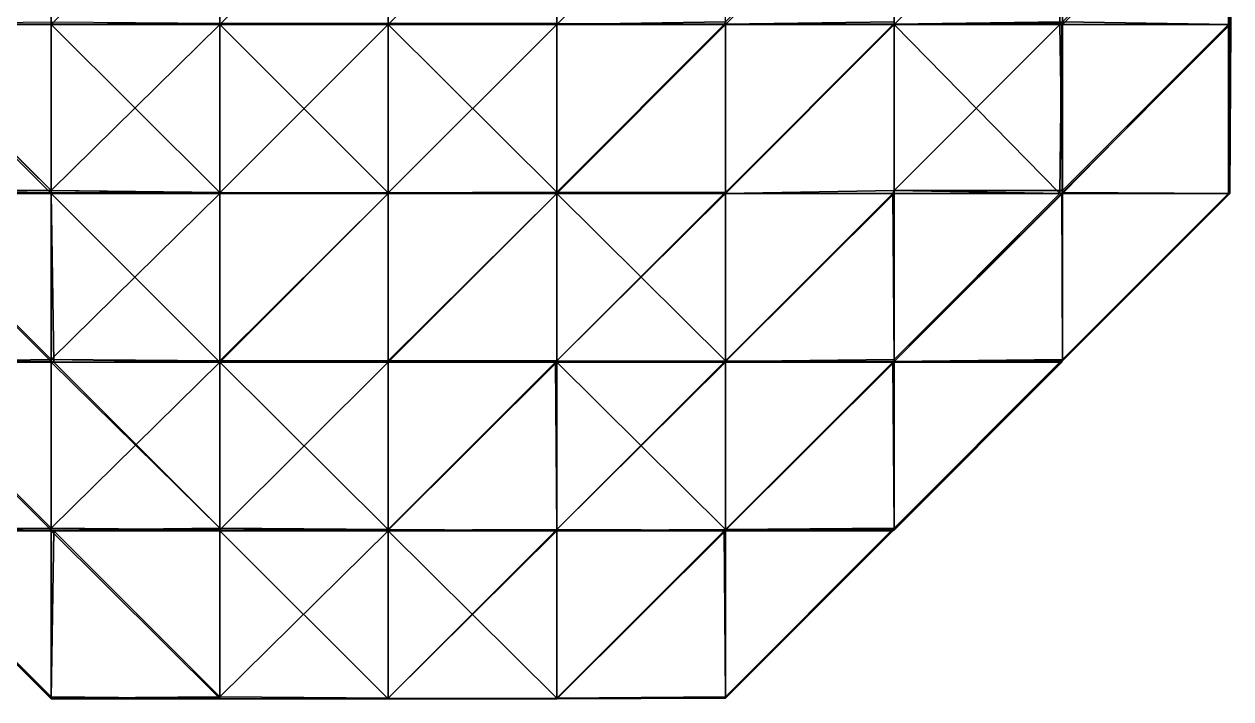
# Model space of a CAD drawing. Header units: metres. Extents: x 34 to 66, y 28 to 66.
# Drawn here: x 45.68 to 60, y 28.01 to 36.01 of the extents above; entities that cross this region are included whole.
import ezdxf

# ---------------------------------------------------------------- set-up
doc = ezdxf.new("R2010")
doc.units = ezdxf.units.M

msp = doc.modelspace()

# ---------------------------------------------------------------- linework, layer by layer
at = {"layer": 'vol.nrrd', "color": 0, "linetype": 'CONTINUOUS'}
for points in [[(44.010525, 38, 30), (44.032257, 36, 30), (46, 38, 28.010527)], [(46, 38, 28.010527), (44.032257, 36, 30), (46, 36, 28.032259)], [(48, 36, 28.010527), (48, 38, 28.007874), (46, 36, 28.032259)], [(48, 38, 28.007874), (46, 38, 28.010527), (46, 36, 28.032259)], [(50, 36, 28.007874), (50, 38, 28.007874), (48, 36, 28.010527)], [(50, 38, 28.007874), (48, 38, 28.007874), (48, 36, 28.010527)], [(52, 36, 28.015873), (52, 38, 28.007874), (50, 36, 28.007874)], [(52, 38, 28.007874), (50, 38, 28.007874), (50, 36, 28.007874)], [(54, 36.032257, 30), (54, 38, 28.032259), (52, 36, 28.015873)], [(54, 38, 28.032259), (52, 38, 28.007874), (52, 36, 28.015873)], [(55.967743, 38, 30), (54, 36.032257, 30), (54, 36, 30.004484)], [(55.967743, 38, 30), (54, 36, 30.004484), (56, 38, 30.010527)], [(56, 38, 30.010527), (54, 36, 30.004484), (56, 36, 30.032259)], [(57.989475, 38, 32), (56, 36, 30.032259), (57.967743, 36, 32)], [(56, 38, 30.010527), (56, 36, 30.032259), (57.989475, 38, 32)], [(57.967743, 36, 32), (58, 36, 32.032257), (57.989475, 38, 32)], [(58, 36, 32.032257), (58, 38, 32.015873), (57.989475, 38, 32)], [(59.984127, 38, 34), (58, 36, 32.032257), (59.967743, 36, 34)], [(58, 38, 32.015873), (58, 36, 32.032257), (59.984127, 38, 34)], [(58, 36.032257, 46), (59.967743, 38, 46), (59.989475, 36, 44)], [(59.967743, 36, 34), (59.99371, 36, 36), (59.984127, 38, 34)], [(59.967743, 38, 46), (59.99371, 38, 44), (59.989475, 36, 44)], [(59.99371, 36, 36), (59.995514, 38, 36), (59.984127, 38, 34)], [(59.994766, 36, 42), (59.989475, 36, 44), (59.99608, 38, 42)], [(59.989475, 36, 44), (59.99371, 38, 44), (59.99608, 38, 42)], [(59.99371, 36, 36), (59.995514, 36, 38), (59.995514, 38, 36)], [(59.99608, 36, 40), (59.994766, 36, 42), (59.99608, 38, 40)], [(59.994766, 36, 42), (59.99608, 38, 42), (59.99608, 38, 40)], [(59.995514, 36, 38), (59.99608, 38, 38), (59.995514, 38, 36)], [(59.995514, 36, 38), (59.99608, 36, 40), (59.99608, 38, 38)], [(59.99608, 36, 40), (59.99608, 38, 40), (59.99608, 38, 38)], [(46, 36.032257, 58), (46, 36.005234, 56), (44, 36.010525, 56)], [(46, 36.005234, 56), (44, 36.004486, 54), (44, 36.010525, 56)], [(46, 36, 55.967743), (44, 36.004486, 54), (46, 36.005234, 56)], [(46, 36, 55.967743), (44.032257, 36, 54), (44, 36.004486, 54)], [(46, 34.032257, 30), (44.032257, 36, 30), (44, 36, 30.007874)], [(46, 34.032257, 30), (44, 36, 30.007874), (46, 34, 30.007874)], [(46, 34, 30.007874), (44, 36, 30.007874), (44, 34, 30.032259)], [(44.032257, 36, 54), (46, 34.032257, 54), (44, 34.032257, 52)], [(46, 36, 28.032259), (44.032257, 36, 30), (46, 34.032257, 30)], [(46, 34.032257, 54), (44.032257, 36, 54), (46, 36, 55.967743)], [(46, 36.005234, 56), (46, 36.032257, 58), (48, 36.015873, 58)], [(48, 36.00392, 56), (46, 36.005234, 56), (48, 36.015873, 58)], [(48, 36, 55.992126), (46, 36, 55.967743), (46, 36.005234, 56)], [(48, 36.00392, 56), (48, 36, 55.992126), (46, 36.005234, 56)], [(46, 36, 28.032259), (48, 34.010525, 30), (48, 36, 28.010527)], [(46, 34.032257, 30), (48, 34.010525, 30), (46, 36, 28.032259)], [(46, 34.032257, 54), (48, 36, 55.992126), (48, 34.007874, 54)], [(46, 36, 55.967743), (48, 36, 55.992126), (46, 34.032257, 54)], [(50, 36.00392, 56), (48, 36.00392, 56), (50, 36.015873, 58)], [(48, 36.00392, 56), (48, 36.015873, 58), (50, 36.015873, 58)], [(50, 36, 55.992126), (48, 36, 55.992126), (48, 36.00392, 56)], [(50, 36.00392, 56), (50, 36, 55.992126), (48, 36.00392, 56)], [(48, 36, 28.010527), (50, 34.007874, 30), (50, 36, 28.007874)], [(48, 34.010525, 30), (50, 34.007874, 30), (48, 36, 28.010527)], [(48, 34.007874, 54), (50, 36, 55.992126), (50, 34.007874, 54)], [(48, 36, 55.992126), (50, 36, 55.992126), (48, 34.007874, 54)], [(52, 36.004486, 56), (50, 36.00392, 56), (52, 36.015873, 58)], [(50, 36.00392, 56), (50, 36.015873, 58), (52, 36.015873, 58)], [(52, 36.004486, 56), (52, 36, 55.989475), (50, 36.00392, 56)], [(52, 36, 55.989475), (50, 36, 55.992126), (50, 36.00392, 56)], [(50, 36, 28.007874), (52, 34.015873, 30), (52, 36, 28.015873)], [(50, 34.007874, 30), (52, 34.015873, 30), (50, 36, 28.007874)], [(50, 34.007874, 54), (52, 36, 55.989475), (52, 34.010525, 54)], [(50, 36, 55.992126), (52, 36, 55.989475), (50, 34.007874, 54)], [(54, 36.032257, 30), (52, 36, 28.015873), (53.984127, 36, 30)], [(54, 36.00629, 56), (52, 36.004486, 56), (52, 36.015873, 58)], [(54, 36.00392, 54), (52, 36.004486, 56), (54, 36.00629, 56)], [(53.989475, 36, 54), (52, 36, 55.989475), (52, 36.004486, 56)], [(53.989475, 36, 54), (52, 36.004486, 56), (54, 36.00392, 54)], [(52, 34.015873, 30), (53.984127, 36, 30), (52, 36, 28.015873)], [(53.984127, 36, 30), (52, 34.015873, 30), (52, 34, 30.005236)], [(53.984127, 36, 30), (52, 34, 30.005236), (54, 36, 30.004484)], [(54, 36, 30.004484), (52, 34, 30.005236), (54, 34, 30.015873)], [(54, 36, 53.989475), (52, 34.010525, 54), (53.989475, 36, 54)], [(54, 36, 53.989475), (54, 34.010525, 52), (52, 34.010525, 54)], [(52, 34.010525, 54), (52, 36, 55.989475), (53.989475, 36, 54)], [(53.984127, 36, 30), (54, 36, 30.004484), (54, 36.032257, 30)], [(54, 36, 53.989475), (53.989475, 36, 54), (54, 36.00392, 54)], [(56, 36.00629, 54), (54, 36.00392, 54), (56, 36.032257, 56)], [(54, 36.00392, 54), (54, 36.00629, 56), (56, 36.032257, 56)], [(56, 36.004486, 52), (54, 36.00392, 54), (56, 36.00629, 54)], [(55.989475, 36, 52), (54, 36.00392, 54), (56, 36.004486, 52)], [(55.989475, 36, 52), (54, 36, 53.989475), (54, 36.00392, 54)], [(56, 34.032257, 32), (56, 36, 30.032259), (54, 34, 30.015873)], [(56, 36, 30.032259), (54, 36, 30.004484), (54, 34, 30.015873)], [(54, 34.00629, 48), (55.99371, 36, 48), (56, 36, 47.992126)], [(54, 34.00629, 48), (56, 36, 47.992126), (54, 34, 47.994766)], [(54, 34, 47.994766), (56, 36, 47.992126), (56, 34, 47.967743)], [(54, 34.007874, 50), (55.99371, 36, 48), (54, 34.00629, 48)], [(55.992126, 36, 50), (55.99371, 36, 48), (54, 34.007874, 50)], [(54, 34.010525, 52), (55.992126, 36, 50), (54, 34.007874, 50)], [(55.989475, 36, 52), (55.992126, 36, 50), (54, 34.010525, 52)], [(54, 34.010525, 52), (54, 36, 53.989475), (55.989475, 36, 52)], [(55.992126, 36, 50), (55.989475, 36, 52), (56, 36.004486, 52)], [(56, 36.00392, 50), (55.992126, 36, 50), (56, 36.004486, 52)], [(55.99371, 36, 48), (55.992126, 36, 50), (56, 36.00392, 50)], [(56, 36, 47.992126), (55.99371, 36, 48), (56, 36.00392, 48)], [(56, 36.00392, 48), (55.99371, 36, 48), (56, 36.00392, 50)], [(57.992126, 36, 46), (56, 36.00392, 48), (58, 36.032257, 46)], [(58, 36.032257, 46), (56, 36.00392, 48), (58, 36.015873, 48)], [(58, 36.015873, 48), (56, 36.00392, 48), (58, 36.015873, 50)], [(56, 36.00392, 48), (56, 36.00392, 50), (58, 36.015873, 50)], [(58, 36.015873, 50), (56, 36.00392, 50), (58, 36.015873, 52)], [(56, 36.00392, 50), (56, 36.004486, 52), (58, 36.015873, 52)], [(58, 36.015873, 52), (56, 36.004486, 52), (56, 36.00629, 54)], [(57.992126, 36, 46), (56, 36, 47.992126), (56, 36.00392, 48)], [(56, 34.032257, 32), (57.967743, 36, 32), (56, 36, 30.032259)], [(56, 34.032257, 32), (58, 34.032257, 34), (57.967743, 36, 32)], [(57.967743, 34, 46), (56, 36, 47.992126), (57.992126, 36, 46)], [(56, 34, 47.967743), (56, 36, 47.992126), (57.967743, 34, 46)], [(57.967743, 36, 32), (58, 34.032257, 34), (58, 36, 32.032257)], [(57.992126, 36, 46), (57.994766, 34, 44), (57.967743, 34, 46)], [(58, 36, 45.989475), (57.992126, 36, 46), (58, 36.032257, 46)], [(58, 36, 45.989475), (57.994766, 34, 44), (57.992126, 36, 46)], [(58, 36, 45.989475), (58, 34.010525, 44), (57.994766, 34, 44)], [(58, 36.032257, 46), (59.989475, 36, 44), (58, 36, 45.989475)], [(58, 34.032257, 34), (59.967743, 36, 34), (58, 36, 32.032257)], [(58, 34, 34.032257), (59.967743, 36, 34), (58, 34.032257, 34)], [(58, 34, 34.032257), (59.967743, 34, 36), (59.967743, 36, 34)], [(58, 34.010525, 44), (59.989475, 36, 44), (59.984127, 34, 42)], [(58, 34.010525, 44), (58, 36, 45.989475), (59.989475, 36, 44)], [(59.967743, 34, 36), (59.99371, 36, 36), (59.967743, 36, 34)], [(59.967743, 34, 36), (59.984127, 34, 38), (59.99371, 36, 36)], [(59.984127, 34, 38), (59.995514, 36, 38), (59.99371, 36, 36)], [(59.984127, 34, 38), (59.984127, 34, 40), (59.995514, 36, 38)], [(59.984127, 34, 40), (59.99608, 36, 40), (59.995514, 36, 38)], [(59.984127, 34, 40), (59.984127, 34, 42), (59.99608, 36, 40)], [(59.984127, 34, 42), (59.994766, 36, 42), (59.99608, 36, 40)], [(59.989475, 36, 44), (59.994766, 36, 42), (59.984127, 34, 42)], [(44, 34.015873, 50), (44, 34.032257, 52), (46, 34.007874, 52)], [(46, 34.032257, 54), (46, 34.007874, 52), (44, 34.032257, 52)], [(46, 34, 49.967743), (44.032257, 34, 48), (44, 34.015873, 48)], [(46, 34, 49.967743), (44, 34.015873, 48), (46, 34.007874, 50)], [(46, 34.007874, 50), (44, 34.015873, 48), (44, 34.015873, 50)], [(46, 34.007874, 50), (44, 34.015873, 50), (46, 34.007874, 52)], [(44, 34, 30.032259), (46, 32.007874, 32), (46, 34, 30.007874)], [(44, 32.032257, 32), (46, 32.007874, 32), (44, 34, 30.032259)], [(44.032257, 32, 46), (44.032257, 34, 48), (46, 32.032257, 48)], [(46, 32.032257, 48), (44.032257, 34, 48), (46, 34, 49.967743)], [(48, 34.010525, 30), (46, 34.032257, 30), (46, 34, 30.007874)], [(46, 34.007874, 52), (46, 34.032257, 54), (48, 34.007874, 54)], [(48, 34, 30.005236), (48, 34.010525, 30), (46, 34, 30.007874)], [(48, 34, 49.984127), (46, 34, 49.967743), (46, 34.007874, 50)], [(48, 34.005234, 50), (48, 34, 49.984127), (46, 34.007874, 50)], [(48, 34.005234, 50), (46, 34.007874, 50), (48, 34.007874, 52)], [(46, 34.007874, 50), (46, 34.007874, 52), (48, 34.007874, 52)], [(48, 34.007874, 52), (46, 34.007874, 52), (48, 34.007874, 54)], [(46.032257, 32, 32), (46, 34, 30.007874), (46, 32.007874, 32)], [(46.032257, 32, 32), (48, 32, 30.032259), (46, 34, 30.007874)], [(48, 32, 30.032259), (48, 34, 30.005236), (46, 34, 30.007874)], [(46, 32.032257, 48), (48, 34, 49.984127), (48, 32.015873, 48)], [(46, 34, 49.967743), (48, 34, 49.984127), (46, 32.032257, 48)], [(50, 34.007874, 30), (48, 34.010525, 30), (48, 34, 30.005236)], [(50, 34, 30.005236), (50, 34.007874, 30), (48, 34, 30.005236)], [(50, 34.00392, 50), (48, 34.005234, 50), (50, 34.007874, 52)], [(48, 34.005234, 50), (48, 34.007874, 52), (50, 34.007874, 52)], [(50, 34.007874, 52), (48, 34.007874, 52), (50, 34.007874, 54)], [(48, 34.007874, 52), (48, 34.007874, 54), (50, 34.007874, 54)], [(50, 34, 49.984127), (48, 34, 49.984127), (48, 34.005234, 50)], [(50, 34.00392, 50), (50, 34, 49.984127), (48, 34.005234, 50)], [(50, 32, 30.015873), (50, 34, 30.005236), (48, 32, 30.032259)], [(50, 34, 30.005236), (48, 34, 30.005236), (48, 32, 30.032259)], [(48, 32.015873, 48), (50, 34, 49.984127), (50, 32.015873, 48)], [(48, 34, 49.984127), (50, 34, 49.984127), (48, 32.015873, 48)], [(52, 34.015873, 30), (50, 34.007874, 30), (50, 34, 30.005236)], [(52, 34, 30.005236), (52, 34.015873, 30), (50, 34, 30.005236)], [(52, 34.007874, 52), (50, 34.007874, 52), (52, 34.010525, 54)], [(50, 34.007874, 52), (50, 34.007874, 54), (52, 34.010525, 54)], [(52, 34.007874, 50), (52, 34, 49.984127), (50, 34.00392, 50)], [(52, 34.007874, 50), (50, 34.00392, 50), (52, 34.007874, 52)], [(50, 34.00392, 50), (50, 34.007874, 52), (52, 34.007874, 52)], [(52, 34, 49.984127), (50, 34, 49.984127), (50, 34.00392, 50)], [(52, 32.005234, 32), (52, 34, 30.005236), (50, 32, 30.015873)], [(52, 34, 30.005236), (50, 34, 30.005236), (50, 32, 30.015873)], [(50, 32.015873, 48), (52, 34, 49.984127), (52, 32.015873, 48)], [(50, 34, 49.984127), (52, 34, 49.984127), (50, 32.015873, 48)], [(54, 34.007874, 50), (52, 34.007874, 50), (54, 34.010525, 52)], [(52, 34.007874, 50), (52, 34.007874, 52), (54, 34.010525, 52)], [(54, 34.010525, 52), (52, 34.007874, 52), (52, 34.010525, 54)], [(53.984127, 34, 48), (52, 34, 49.984127), (52, 34.007874, 50)], [(53.984127, 34, 48), (52, 34.007874, 50), (54, 34.00629, 48)], [(54, 34.00629, 48), (52, 34.007874, 50), (54, 34.007874, 50)], [(52, 34, 30.005236), (54, 32.015873, 32), (54, 34, 30.015873)], [(52, 32.005234, 32), (54, 32.015873, 32), (52, 34, 30.005236)], [(54, 34, 47.994766), (52, 32.015873, 48), (53.984127, 34, 48)], [(54, 32.005234, 46), (52, 32.015873, 48), (54, 34, 47.994766)], [(52, 32.015873, 48), (52, 34, 49.984127), (53.984127, 34, 48)], [(54, 34, 47.994766), (53.984127, 34, 48), (54, 34.00629, 48)], [(56, 34.032257, 32), (54, 34, 30.015873), (55.984127, 34, 32)], [(54, 32.015873, 32), (55.984127, 34, 32), (54, 34, 30.015873)], [(54, 32.015873, 32), (56, 32.007874, 34), (55.984127, 34, 32)], [(54, 32.005234, 46), (56, 34, 47.967743), (56, 32.032257, 46)], [(54, 34, 47.994766), (56, 34, 47.967743), (54, 32.005234, 46)], [(55.984127, 34, 32), (56, 34, 32.007874), (56, 34.032257, 32)], [(55.984127, 34, 32), (56, 32.007874, 34), (56, 34, 32.007874)], [(56, 34.032257, 32), (57.992126, 34, 34), (58, 34.032257, 34)], [(56, 34.032257, 32), (56, 34, 32.007874), (57.992126, 34, 34)], [(56, 32.007874, 34), (57.992126, 34, 34), (56, 34, 32.007874)], [(56, 32.007874, 34), (58, 32.032257, 36), (57.992126, 34, 34)], [(58, 34, 43.984127), (56, 32.005234, 44), (57.994766, 34, 44)], [(58, 32.015873, 42), (56, 32.005234, 44), (58, 34, 43.984127)], [(56, 32.032257, 46), (57.994766, 34, 44), (56, 32.005234, 44)], [(57.967743, 34, 46), (57.994766, 34, 44), (56, 32.032257, 46)], [(56, 32.032257, 46), (56, 34, 47.967743), (57.967743, 34, 46)], [(57.992126, 34, 34), (58, 34, 34.032257), (58, 34.032257, 34)], [(57.992126, 34, 34), (58, 32.032257, 36), (58, 34, 34.032257)], [(58, 34, 43.984127), (57.994766, 34, 44), (58, 34.010525, 44)], [(58, 34.010525, 44), (59.984127, 34, 42), (58, 34, 43.984127)], [(58, 32.032257, 36), (59.967743, 34, 36), (58, 34, 34.032257)], [(58, 32.015873, 38), (59.967743, 34, 36), (58, 32.032257, 36)], [(59.984127, 34, 38), (59.967743, 34, 36), (58, 32.015873, 38)], [(58, 32.015873, 40), (59.984127, 34, 38), (58, 32.015873, 38)], [(59.984127, 34, 40), (59.984127, 34, 38), (58, 32.015873, 40)], [(58, 32.015873, 42), (59.984127, 34, 40), (58, 32.015873, 40)], [(59.984127, 34, 42), (59.984127, 34, 40), (58, 32.015873, 42)], [(58, 32.015873, 42), (58, 34, 43.984127), (59.984127, 34, 42)], [(46, 32.007874, 32), (44, 32.032257, 32), (44, 32, 32.032257)], [(46, 32, 32.007874), (46, 32.007874, 32), (44, 32, 32.032257)], [(44, 32, 32.032257), (46, 30.007874, 34), (46, 32, 32.007874)], [(44, 30.032259, 34), (46, 30.007874, 34), (44, 32, 32.032257)], [(44.032257, 32, 46), (46, 30.032259, 46), (44, 30.015873, 44)], [(44.032257, 32, 46), (46, 32.032257, 48), (46, 32, 47.967743)], [(46, 30.032259, 46), (44.032257, 32, 46), (46, 32, 47.967743)], [(48, 32, 47.989475), (46, 32, 47.967743), (46, 32.032257, 48)], [(48, 32.015873, 48), (48, 32, 47.989475), (46, 32.032257, 48)], [(46.032257, 32, 32), (46, 32.007874, 32), (46, 32, 32.007874)], [(46, 32, 32.007874), (48, 30.032259, 32), (46.032257, 32, 32)], [(46, 32, 32.007874), (46, 30.007874, 34), (48, 30.032259, 32)], [(46, 30.032259, 46), (48, 32, 47.989475), (48, 30.010527, 46)], [(46, 32, 47.967743), (48, 32, 47.989475), (46, 30.032259, 46)], [(48, 32, 30.032259), (46.032257, 32, 32), (48, 30.032259, 32)], [(50, 32, 47.992126), (48, 32, 47.989475), (48, 32.015873, 48)], [(50, 32.015873, 48), (50, 32, 47.992126), (48, 32.015873, 48)], [(48, 32, 30.032259), (50, 30.015873, 32), (50, 32, 30.015873)], [(48, 30.032259, 32), (50, 30.015873, 32), (48, 32, 30.032259)], [(48, 30.010527, 46), (50, 32, 47.992126), (50, 30.007874, 46)], [(48, 32, 47.989475), (50, 32, 47.992126), (48, 30.010527, 46)], [(52, 32, 47.984127), (50, 32, 47.992126), (50, 32.015873, 48)], [(52, 32.015873, 48), (52, 32, 47.984127), (50, 32.015873, 48)], [(52, 32.005234, 32), (50, 32, 30.015873), (51.984127, 32, 32)], [(50, 30.015873, 32), (51.984127, 32, 32), (50, 32, 30.015873)], [(51.984127, 32, 32), (50, 30.015873, 32), (52, 30.005236, 34)], [(50, 30.007874, 46), (52, 32, 47.984127), (52, 30.015873, 46)], [(50, 32, 47.992126), (52, 32, 47.984127), (50, 30.007874, 46)], [(51.984127, 32, 32), (52, 32, 32.005234), (52, 32.005234, 32)], [(51.984127, 32, 32), (52, 30.005236, 34), (52, 32, 32.005234)], [(54, 32.015873, 32), (52, 32.005234, 32), (52, 32, 32.005234)], [(54, 32, 32.015873), (54, 32.015873, 32), (52, 32, 32.005234)], [(54, 32.005234, 46), (52, 32, 47.984127), (52, 32.015873, 48)], [(54, 32.005234, 46), (53.984127, 32, 46), (52, 32, 47.984127)], [(52, 32, 32.005234), (54, 30.015873, 34), (54, 32, 32.015873)], [(52, 30.005236, 34), (54, 30.015873, 34), (52, 32, 32.005234)], [(54, 32, 45.99371), (52, 30.015873, 46), (53.984127, 32, 46)], [(54, 32, 45.99371), (54, 30.006289, 44), (52, 30.015873, 46)], [(52, 30.015873, 46), (52, 32, 47.984127), (53.984127, 32, 46)], [(54, 32, 45.99371), (53.984127, 32, 46), (54, 32.005234, 46)], [(56, 32.005234, 44), (54, 32.005234, 46), (56, 32.032257, 46)], [(54, 32.015873, 32), (55.984127, 32, 34), (56, 32.007874, 34)], [(54, 32.015873, 32), (54, 32, 32.015873), (55.984127, 32, 34)], [(55.99371, 32, 44), (54, 32, 45.99371), (54, 32.005234, 46)], [(55.99371, 32, 44), (54, 32.005234, 46), (56, 32.005234, 44)], [(54, 30.015873, 34), (55.984127, 32, 34), (54, 32, 32.015873)], [(55.984127, 32, 34), (54, 30.015873, 34), (56, 30.032259, 36)], [(56, 32, 43.984127), (54, 30.006289, 44), (55.99371, 32, 44)], [(56, 32, 43.984127), (56, 30.015873, 42), (54, 30.006289, 44)], [(54, 30.006289, 44), (54, 32, 45.99371), (55.99371, 32, 44)], [(55.984127, 32, 34), (56, 32, 34.032257), (56, 32.007874, 34)], [(55.984127, 32, 34), (56, 30.032259, 36), (56, 32, 34.032257)], [(56, 32, 43.984127), (55.99371, 32, 44), (56, 32.005234, 44)], [(56, 32.007874, 34), (57.967743, 32, 36), (58, 32.032257, 36)], [(58, 32.015873, 42), (56, 32, 43.984127), (56, 32.005234, 44)], [(58, 32.015873, 42), (57.984127, 32, 42), (56, 32, 43.984127)], [(56, 32.007874, 34), (56, 32, 34.032257), (57.967743, 32, 36)], [(56, 30.032259, 36), (57.967743, 32, 36), (56, 32, 34.032257)], [(56, 30.010527, 38), (57.967743, 32, 36), (56, 30.032259, 36)], [(57.989475, 32, 38), (57.967743, 32, 36), (56, 30.010527, 38)], [(56, 30.007874, 40), (57.989475, 32, 38), (56, 30.010527, 38)], [(57.992126, 32, 40), (57.989475, 32, 38), (56, 30.007874, 40)], [(56, 30.015873, 42), (57.992126, 32, 40), (56, 30.007874, 40)], [(57.984127, 32, 42), (57.992126, 32, 40), (56, 30.015873, 42)], [(56, 30.015873, 42), (56, 32, 43.984127), (57.984127, 32, 42)], [(58, 32.032257, 36), (57.967743, 32, 36), (58, 32.015873, 38)], [(57.967743, 32, 36), (57.989475, 32, 38), (58, 32.015873, 38)], [(57.992126, 32, 40), (57.984127, 32, 42), (58, 32.015873, 42)], [(57.989475, 32, 38), (57.992126, 32, 40), (58, 32.015873, 40)], [(58, 32.015873, 38), (57.989475, 32, 38), (58, 32.015873, 40)], [(58, 32.015873, 40), (57.992126, 32, 40), (58, 32.015873, 42)], [(44, 30.007874, 36), (46, 30.007874, 34), (44, 30.032259, 34)], [(46, 30.032259, 46), (46, 30.004484, 44), (44, 30.015873, 44)], [(46, 30.004484, 44), (44, 30.005236, 42), (44, 30.015873, 44)], [(44.032257, 30, 36), (46, 30.007874, 34), (44, 30.007874, 36)], [(46, 30, 43.984127), (44.015873, 30, 42), (44, 30.005236, 42)], [(46, 30, 43.984127), (44, 30.005236, 42), (46, 30.004484, 44)], [(46, 28.010527, 38), (44.007874, 30, 40), (46, 28.007874, 40)], [(44.010525, 30, 38), (44.007874, 30, 40), (46, 28.010527, 38)], [(44.007874, 30, 40), (44.015873, 30, 42), (46, 28.007874, 40)], [(46, 28.032259, 36), (44.010525, 30, 38), (46, 28.010527, 38)], [(44.032257, 30, 36), (44.010525, 30, 38), (46, 28.032259, 36)], [(46, 28.007874, 40), (44.015873, 30, 42), (46, 28.015873, 42)], [(46, 28.015873, 42), (44.015873, 30, 42), (46, 30, 43.984127)], [(44.032257, 30, 36), (46, 30, 34.032257), (46, 30.007874, 34)], [(46, 30, 34.032257), (44.032257, 30, 36), (46, 28.032259, 36)], [(46, 30.007874, 34), (48, 30.005236, 34), (48, 30.032259, 32)], [(48, 30.010527, 46), (46, 30.004484, 44), (46, 30.032259, 46)], [(48, 30, 45.967743), (46, 30.004484, 44), (48, 30.010527, 46)], [(48, 30.005236, 34), (46, 30.007874, 34), (46, 30, 34.032257)], [(48, 30, 34.010525), (48, 30.005236, 34), (46, 30, 34.032257)], [(46.032257, 30, 44), (46, 30, 43.984127), (46, 30.004484, 44)], [(48, 30, 45.967743), (46.032257, 30, 44), (46, 30.004484, 44)], [(46, 30, 34.032257), (48, 28.010527, 36), (48, 30, 34.010525)], [(46, 28.032259, 36), (48, 28.010527, 36), (46, 30, 34.032257)], [(46.032257, 30, 44), (46, 28.015873, 42), (46, 30, 43.984127)], [(46.032257, 30, 44), (48, 28.032259, 44), (46, 28.015873, 42)], [(48, 28.032259, 44), (46.032257, 30, 44), (48, 30, 45.967743)], [(50, 30.015873, 32), (48, 30.032259, 32), (50, 30.005236, 34)], [(48, 30.032259, 32), (48, 30.005236, 34), (50, 30.005236, 34)], [(50, 30, 45.984127), (48, 30, 45.967743), (48, 30.010527, 46)], [(50, 30.007874, 46), (50, 30, 45.984127), (48, 30.010527, 46)], [(50, 30.005236, 34), (48, 30.005236, 34), (48, 30, 34.010525)], [(50, 30, 34.007874), (50, 30.005236, 34), (48, 30, 34.010525)], [(48, 30, 34.010525), (50, 28.007874, 36), (50, 30, 34.007874)], [(48, 28.010527, 36), (50, 28.007874, 36), (48, 30, 34.010525)], [(48, 28.032259, 44), (50, 30, 45.984127), (50, 28.015873, 44)], [(48, 30, 45.967743), (50, 30, 45.984127), (48, 28.032259, 44)], [(50, 30.015873, 32), (50, 30.005236, 34), (52, 30.005236, 34)], [(52, 30.003922, 44), (50, 30.007874, 46), (52, 30.015873, 46)], [(51.984127, 30, 44), (50, 30, 45.984127), (50, 30.007874, 46)], [(51.984127, 30, 44), (50, 30.007874, 46), (52, 30.003922, 44)], [(52, 30.005236, 34), (50, 30.005236, 34), (50, 30, 34.007874)], [(52, 30, 34.015873), (52, 30.005236, 34), (50, 30, 34.007874)], [(50, 30, 34.007874), (52, 28.015873, 36), (52, 30, 34.015873)], [(50, 28.007874, 36), (52, 28.015873, 36), (50, 30, 34.007874)], [(52, 30, 43.992126), (50, 28.015873, 44), (51.984127, 30, 44)], [(52, 30, 43.992126), (52, 28.007874, 42), (50, 28.015873, 44)], [(50, 28.015873, 44), (50, 30, 45.984127), (51.984127, 30, 44)], [(52, 30, 43.992126), (51.984127, 30, 44), (52, 30.003922, 44)], [(52, 30.005236, 34), (54, 30.004484, 36), (54, 30.015873, 34)], [(54, 30.006289, 44), (52, 30.003922, 44), (52, 30.015873, 46)], [(54, 30.003922, 42), (52, 30.003922, 44), (54, 30.006289, 44)], [(52, 30, 34.015873), (54, 30.004484, 36), (52, 30.005236, 34)], [(52, 30, 34.015873), (53.984127, 30, 36), (54, 30.004484, 36)], [(53.992126, 30, 42), (52, 30, 43.992126), (52, 30.003922, 44)], [(53.992126, 30, 42), (52, 30.003922, 44), (54, 30.003922, 42)], [(52, 28.015873, 36), (53.984127, 30, 36), (52, 30, 34.015873)], [(53.984127, 30, 36), (52, 28.015873, 36), (54, 28.032259, 38)], [(54, 30, 41.984127), (52, 28.007874, 42), (53.992126, 30, 42)], [(54, 30, 41.984127), (54, 28.015873, 40), (52, 28.007874, 42)], [(52, 28.007874, 42), (52, 30, 43.992126), (53.992126, 30, 42)], [(53.984127, 30, 36), (54, 30, 36.032257), (54, 30.004484, 36)], [(53.984127, 30, 36), (54, 28.032259, 38), (54, 30, 36.032257)], [(54, 30, 41.984127), (53.992126, 30, 42), (54, 30.003922, 42)], [(54, 30.015873, 34), (54, 30.004484, 36), (56, 30.032259, 36)], [(54, 30.004484, 36), (56, 30.010527, 38), (56, 30.032259, 36)], [(56, 30.007874, 40), (54, 30.003922, 42), (56, 30.015873, 42)], [(56, 30.015873, 42), (54, 30.003922, 42), (54, 30.006289, 44)], [(54, 30, 36.032257), (55.967743, 30, 38), (56, 30.010527, 38)], [(54, 30, 36.032257), (56, 30.010527, 38), (54, 30.004484, 36)], [(55.984127, 30, 40), (54, 30.003922, 42), (56, 30.007874, 40)], [(55.984127, 30, 40), (54, 30, 41.984127), (54, 30.003922, 42)], [(54, 28.032259, 38), (55.967743, 30, 38), (54, 30, 36.032257)], [(54, 28.015873, 40), (55.967743, 30, 38), (54, 28.032259, 38)], [(55.984127, 30, 40), (55.967743, 30, 38), (54, 28.015873, 40)], [(54, 28.015873, 40), (54, 30, 41.984127), (55.984127, 30, 40)], [(56, 30.010527, 38), (55.967743, 30, 38), (56, 30.007874, 40)], [(55.967743, 30, 38), (55.984127, 30, 40), (56, 30.007874, 40)], [(48, 28.010527, 36), (46, 28.032259, 36), (48, 28.007874, 38)], [(46, 28.032259, 36), (46, 28.010527, 38), (48, 28.007874, 38)], [(48, 28.032259, 44), (48, 28.007874, 42), (46, 28.015873, 42)], [(46, 28.007874, 40), (46, 28.015873, 42), (48, 28.007874, 42)], [(48, 28.007874, 38), (46, 28.010527, 38), (48, 28.007874, 40)], [(46, 28.010527, 38), (46, 28.007874, 40), (48, 28.007874, 40)], [(48, 28.007874, 40), (46, 28.007874, 40), (48, 28.007874, 42)], [(48, 28.007874, 42), (48, 28.032259, 44), (50, 28.015873, 44)], [(50, 28.007874, 42), (48, 28.007874, 42), (50, 28.015873, 44)], [(50, 28.007874, 36), (48, 28.010527, 36), (50, 28.007874, 38)], [(48, 28.010527, 36), (48, 28.007874, 38), (50, 28.007874, 38)], [(50, 28.007874, 38), (48, 28.007874, 38), (50, 28.007874, 40)], [(48, 28.007874, 38), (48, 28.007874, 40), (50, 28.007874, 40)], [(50, 28.007874, 40), (48, 28.007874, 40), (50, 28.007874, 42)], [(48, 28.007874, 40), (48, 28.007874, 42), (50, 28.007874, 42)], [(52, 28.015873, 36), (50, 28.007874, 36), (52, 28.007874, 38)], [(52, 28.007874, 42), (50, 28.007874, 42), (50, 28.015873, 44)], [(50, 28.007874, 36), (50, 28.007874, 38), (52, 28.007874, 38)], [(52, 28.007874, 38), (50, 28.007874, 38), (52, 28.007874, 40)], [(50, 28.007874, 38), (50, 28.007874, 40), (52, 28.007874, 40)], [(52, 28.007874, 40), (50, 28.007874, 40), (52, 28.007874, 42)], [(50, 28.007874, 40), (50, 28.007874, 42), (52, 28.007874, 42)], [(52, 28.015873, 36), (52, 28.007874, 38), (54, 28.032259, 38)], [(54, 28.032259, 38), (52, 28.007874, 38), (54, 28.015873, 40)], [(52, 28.007874, 38), (52, 28.007874, 40), (54, 28.015873, 40)], [(54, 28.015873, 40), (52, 28.007874, 40), (52, 28.007874, 42)]]:
    msp.add_3dface(points, dxfattribs=at)

doc.saveas('drawing.dxf')
